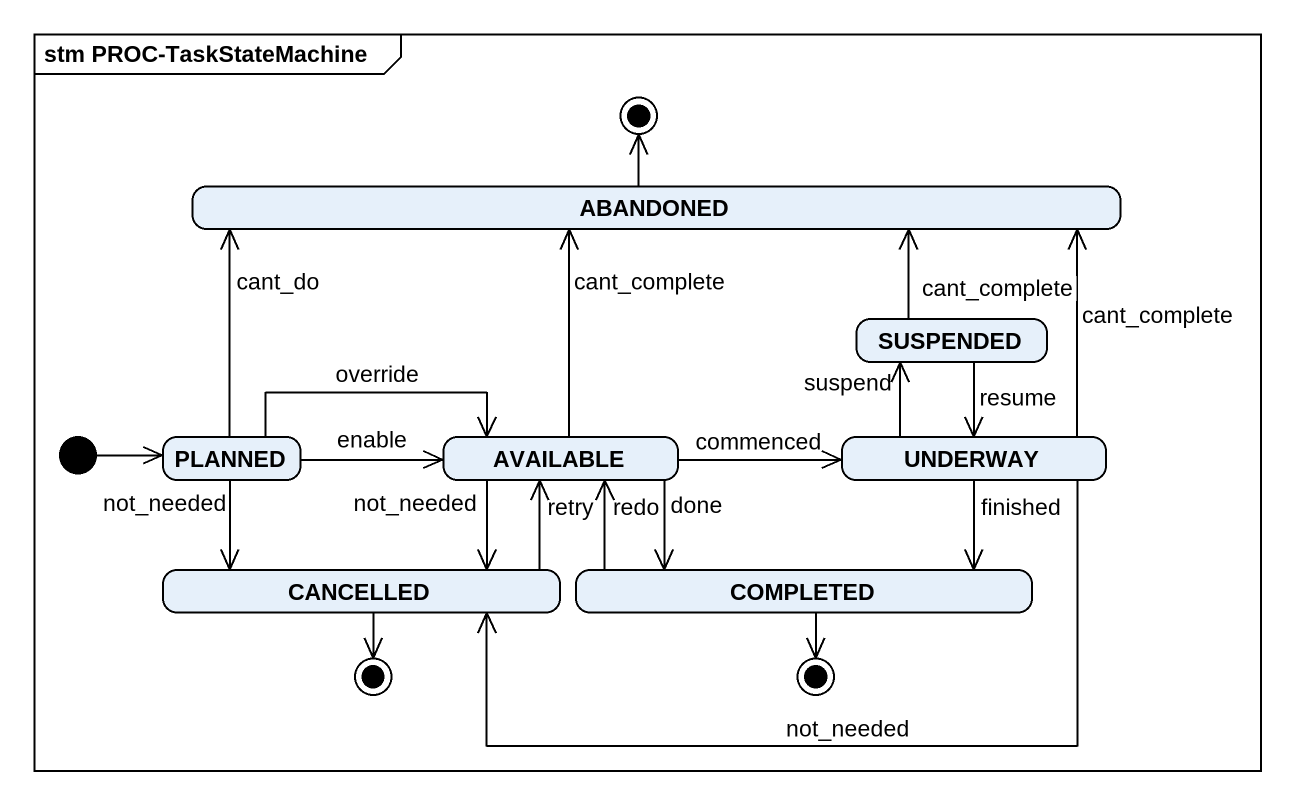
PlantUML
@startuml
mainframe stm PROC-TaskStateMachine
hide empty description
state final1 <<end>>
state ABANDONED
state SUSPENDED
state PLANNED
state AVAILABLE
state UNDERWAY
state CANCELLED
state COMPLETED
state final2 <<end>>
state final3 <<end>>
[*] -right-> PLANNED
ABANDONED -up-> final1
SUSPENDED -left-> ABANDONED : cant_complete
SUSPENDED --> UNDERWAY : resume
PLANNED -right-> ABANDONED : cant_do
PLANNED -right-> AVAILABLE : enable
PLANNED -right-> AVAILABLE : override
PLANNED --> CANCELLED : not_needed
AVAILABLE -up-> ABANDONED : cant_complete
AVAILABLE -right-> UNDERWAY : commenced
AVAILABLE --> CANCELLED : not_needed
AVAILABLE -right-> COMPLETED : done
UNDERWAY -up-> ABANDONED : cant_complete
UNDERWAY -up-> SUSPENDED : suspend
UNDERWAY -left-> CANCELLED : not_needed
UNDERWAY --> COMPLETED : finished
CANCELLED -up-> AVAILABLE : retry
CANCELLED --> final2
COMPLETED -left-> AVAILABLE : redo
COMPLETED --> final3
@enduml
